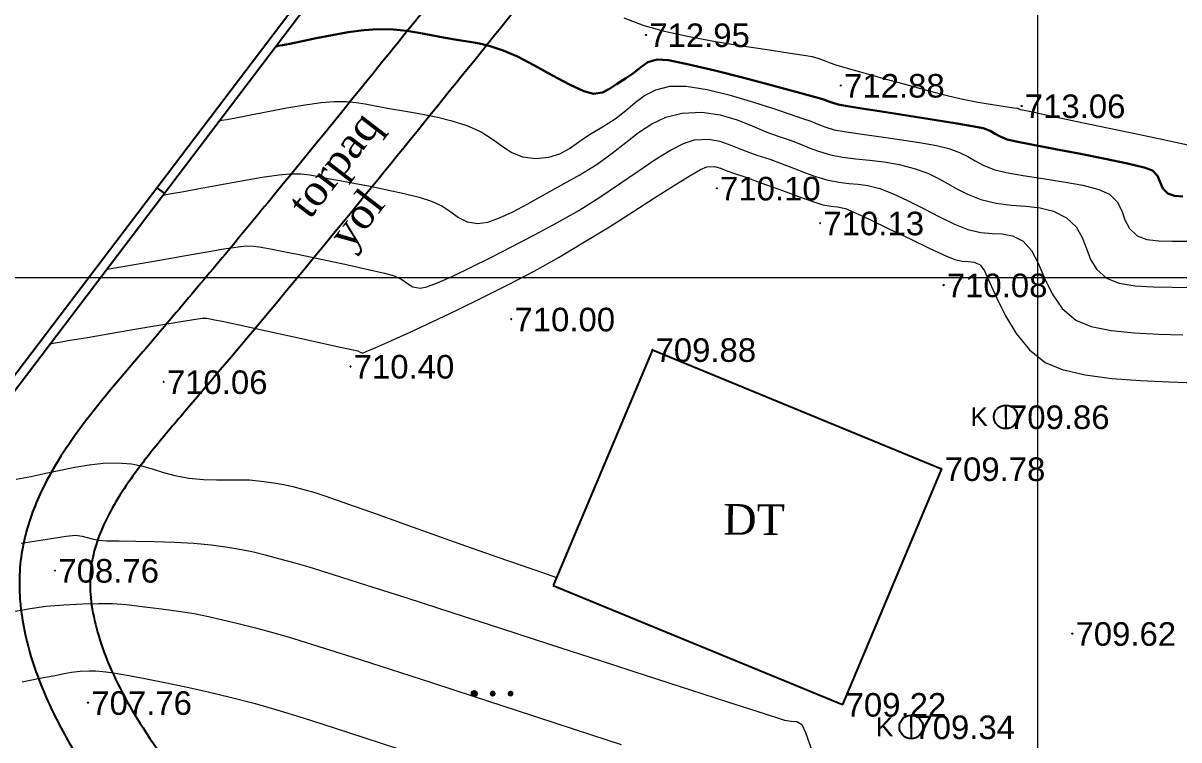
# Model space of a CAD drawing. Header units: feet. Extents: x 3381 to 1374491, y 675186 to 8751562.
# Drawn here: x 675226.35 to 675275.42, y 4376004.43 to 4376034.85 of the extents above; entities that cross this region are included whole.
import ezdxf
from ezdxf.enums import TextEntityAlignment as Align

# ---------------------------------------------------------------- set-up
doc = ezdxf.new("R2010")
doc.units = ezdxf.units.FT
doc.header["$MEASUREMENT"] = 0
doc.header["$PDMODE"] = 34
doc.header["$PDSIZE"] = 0.01
doc.layers.get('0').update_dxf_attribs({"linetype": 'CONTINUOUS'})
for name, color, linetype in [('0_Point_Height', 2, 'CONTINUOUS'), ('0_Point_Point', 7, 'CONTINUOUS'), ('col bitkisi', 7, 'CONTINUOUS'), ('Lep-Stolb', 7, 'CONTINUOUS'), ('polygon', 5, 'CONTINUOUS'), ('Yazilar', 7, 'CONTINUOUS')]:
    doc.layers.add(name, color=color, linetype=linetype)
for name, color, linetype, lineweight in [('ANA HORIZONTAL', 24, 'CONTINUOUS', 30), ('HORIZANTAL', 24, 'CONTINUOUS', 13), ('km setka', 170, 'CONTINUOUS', 15)]:
    doc.layers.add(name, color=color, linetype=linetype, lineweight=lineweight)
doc.styles.get("Standard").update_dxf_attribs({"font": 'arial.ttf', "height": 2.5})

msp = doc.modelspace()

# ---------------------------------------------------------------- hatches: boundary and pattern name
at = {"layer": 'col bitkisi', "ltscale": 1.5}
h = msp.add_hatch(color=256, dxfattribs=at)
edge = h.paths.add_edge_path()
edge.add_arc((675245.509, 4376006.394), 0.125, 0, 360)
h = msp.add_hatch(color=256, dxfattribs=at)
edge = h.paths.add_edge_path()
edge.add_arc((675246.291, 4376006.394), 0.125, 0, 360)
h = msp.add_hatch(color=256, dxfattribs=at)
edge = h.paths.add_edge_path()
edge.add_arc((675247.05, 4376006.394), 0.125, 0, 360)

# ---------------------------------------------------------------- linework, layer by layer
at = {"linetype": 'Continuous'}
for p, q in [((675256.069, 4376059.526, 716.528), (675219.861, 4376011.826, 708.969)), ((675256.388, 4376059.284, 716.528), (675220.242, 4376011.666, 708.982)), ((675232.035, 4376027.864, -710.059), (675232.35, 4376027.617, -710.059)), ((675253.069, 4376020.987, 709.876), (675248.862, 4376010.986, 709.322)), ((675253.069, 4376020.987, 709.876), (675265.346, 4376015.931, 709.777)), ((675265.346, 4376015.931, 709.777), (675261.139, 4376005.93, 709.223)), ((675248.862, 4376010.986, 709.322), (675261.139, 4376005.93, 709.223))]:
    msp.add_line(p, q, dxfattribs=at)
for points, knots in [([(675269.972, 4376077.97), (675271.793, 4376074.5), (675278.099, 4376062.482), (675287.996, 4376044.5), (675301.991, 4376025.236), (675312.762, 4376005.038), (675323.725, 4375987.152), (675332.853, 4375969.749), (675346.268, 4375951.228), (675362.867, 4375936.939), (675374.402, 4375922.102), (675382.333, 4375911.619), (675393.651, 4375899.701), (675401.9, 4375889.009), (675406.344, 4375883.249)], [0, 0, 0, 0, 11.75951, 40.72321, 61.46233, 83.054979, 109.290717, 124.392744, 141.962718, 177.533008, 189.558821, 198.276488, 216.955448, 238.768866, 238.768866, 238.768866, 238.768866]), ([(675274.73, 4376057.44), (675270.79, 4376053.677), (675270.261, 4376053.626), (675268.672, 4376053.466), (675267.609, 4376053.35), (675264.657, 4376052.943), (675262.78, 4376052.589), (675260.002, 4376051.711), (675259.051, 4376051.34), (675257.56, 4376050.602), (675257, 4376050.286), (675255.84, 4376049.531), (675255.252, 4376049.084), (675254.137, 4376048.134), (675253.607, 4376047.631), (675252.365, 4376046.359), (675251.675, 4376045.573), (675250.564, 4376044.255), (675250.13, 4376043.725), (675249.274, 4376042.678), (675248.849, 4376042.158), (675247.583, 4376040.603), (675246.75, 4376039.575), (675244.27, 4376036.507), (675242.643, 4376034.484), (675239.734, 4376030.889), (675238.458, 4376029.318), (675236.422, 4376026.84), (675235.681, 4376025.942), (675234.248, 4376024.22), (675233.559, 4376023.398), (675232.331, 4376021.944), (675231.796, 4376021.315), (675230.427, 4376019.713), (675229.554, 4376018.708), (675228.122, 4376016.767), (675227.535, 4376015.857), (675226.77, 4376014.203), (675226.521, 4376013.5), (675226.287, 4376012.378), (675226.233, 4376011.984), (675226.185, 4376011.19), (675226.19, 4376010.795), (675226.31, 4376009.195), (675226.625, 4376008.022), (675227.338, 4376006.178), (675227.674, 4376005.471), (675228.4, 4376004.135), (675228.791, 4376003.503), (675230.079, 4376001.58), (675231.026, 4376000.387), (675232.49, 4375998.453), (675233.041, 4375997.702), (675234.042, 4375996.171), (675234.49, 4375995.394), (675235.16, 4375993.923), (675235.401, 4375993.237), (675235.746, 4375991.801), (675235.851, 4375991.059), (675235.929, 4375989.462), (675235.883, 4375988.608), (675235.619, 4375986.928), (675235.402, 4375986.097), (675234.607, 4375983.863), (675233.875, 4375982.511), (675232.402, 4375980.364), (675231.748, 4375979.535), (675230.357, 4375977.928), (675229.619, 4375977.145), (675228.117, 4375975.593), (675227.355, 4375974.824), (675226.033, 4375973.439), (675225.469, 4375972.831), (675224.374, 4375971.579), (675223.845, 4375970.94), (675222.306, 4375968.993), (675221.34, 4375967.656), (675219.641, 4375965.192), (675218.893, 4375964.071), (675217.424, 4375961.802), (675216.705, 4375960.656), (675214.604, 4375957.181), (675213.278, 4375954.818), (675210.882, 4375950.129), (675209.803, 4375947.808), (675208.139, 4375943.783), (675207.503, 4375942.1), (675206.344, 4375938.694), (675205.822, 4375936.977), (675204.809, 4375933.348), (675204.327, 4375931.436), (675203.543, 4375928.143), (675203.228, 4375926.766), (675202.615, 4375924.002), (675202.319, 4375922.614), (675201.895, 4375920.441), (675201.749, 4375919.666), (675201.511, 4375918.266), (675201.415, 4375917.647), (675201.175, 4375915.683), (675201.1, 4375914.339), (675201.102, 4375911.322), (675201.224, 4375909.651), (675201.664, 4375906.359), (675201.98, 4375904.74), (675202.62, 4375902.024), (675202.913, 4375900.916), (675203.478, 4375898.918), (675203.744, 4375898.025), (675204.237, 4375896.411), (675204.463, 4375895.68), (675204.959, 4375894.207), (675205.228, 4375893.467), (675205.684, 4375892.376), (675205.841, 4375892.023), (675206.343, 4375890.969), (675206.704, 4375890.308), (675207.385, 4375889.038), (675207.705, 4375888.429), (675208.104, 4375887.527), (675208.225, 4375887.223), (675208.412, 4375886.669), (675208.482, 4375886.422), (675208.605, 4375885.898), (675208.657, 4375885.624), (675208.791, 4375884.788), (675208.854, 4375884.197), (675206.669, 4375879.784)], [0, 0, 0, 0, 1.504182, 1.504182, 4.512547, 4.512547, 9.897023, 9.897023, 12.795834, 12.795834, 14.604059, 14.604059, 16.662244, 16.662244, 18.72043, 18.72043, 21.69221, 21.69221, 23.690537, 23.690537, 25.688865, 25.688865, 29.68552, 29.68552, 37.678831, 37.678831, 43.858623, 43.858623, 47.338723, 47.338723, 50.479181, 50.479181, 52.843093, 52.843093, 56.452422, 56.452422, 59.343353, 59.343353, 61.301717, 61.301717, 62.310714, 62.310714, 63.319712, 63.319712, 66.426739, 66.426739, 68.50177, 68.50177, 70.576802, 70.576802, 75.092259, 75.092259, 77.984383, 77.984383, 80.876507, 80.876507, 83.368148, 83.368148, 85.859789, 85.859789, 88.693846, 88.693846, 91.527902, 91.527902, 96.504404, 96.504404, 99.813748, 99.813748, 103.123092, 103.123092, 106.359907, 106.359907, 108.778682, 108.778682, 111.197456, 111.197456, 116.035005, 116.035005, 120.025858, 120.025858, 124.016711, 124.016711, 131.998417, 131.998417, 139.538843, 139.538843, 144.840516, 144.840516, 150.142189, 150.142189, 155.992549, 155.992549, 160.212599, 160.212599, 164.43265, 164.43265, 166.77754, 166.77754, 168.584028, 168.584028, 172.423705, 172.423705, 177.221179, 177.221179, 182.018653, 182.018653, 185.384546, 185.384546, 188.140377, 188.140377, 190.397291, 190.397291, 192.654204, 192.654204, 193.73589, 193.73589, 195.899262, 195.899262, 198.062634, 198.062634, 199.190084, 199.190084, 200.13488, 200.13488, 201.079676, 201.079676, 202.923933, 202.923933, 202.923933, 202.923933]), ([(675278.632, 4376050.97), (675271.07, 4376050.69), (675270.541, 4376050.639), (675268.963, 4376050.48), (675267.926, 4376050.366), (675265.126, 4376049.978), (675263.418, 4376049.647), (675261, 4376048.879), (675260.192, 4376048.56), (675258.943, 4376047.938), (675258.474, 4376047.67), (675257.326, 4376046.912), (675256.655, 4376046.366), (675255.344, 4376045.142), (675254.707, 4376044.465), (675253.444, 4376043.03), (675252.818, 4376042.271), (675250.67, 4376039.65), (675249.192, 4376037.824), (675246.264, 4376034.199), (675244.815, 4376032.398), (675240.428, 4376026.976), (675237.451, 4376023.334), (675233.732, 4376018.961), (675233.248, 4376018.398), (675232.306, 4376017.289), (675231.85, 4376016.739), (675230.862, 4376015.45), (675230.365, 4376014.715), (675229.679, 4376013.396), (675229.452, 4376012.81), (675229.263, 4376011.97), (675229.224, 4376011.71), (675229.188, 4376011.181), (675229.19, 4376010.905), (675229.274, 4376009.795), (675229.505, 4376008.893), (675230.056, 4376007.466), (675230.301, 4376006.938), (675230.838, 4376005.918), (675231.132, 4376005.423), (675232.216, 4376003.743), (675233.108, 4376002.596), (675234.627, 4376000.605), (675235.24, 4375999.79), (675236.409, 4375998.054), (675236.965, 4375997.136), (675237.711, 4375995.582), (675237.958, 4375994.986), (675238.368, 4375993.752), (675238.529, 4375993.121), (675238.886, 4375991.207), (675238.955, 4375989.901), (675238.785, 4375987.5), (675238.584, 4375986.405), (675237.982, 4375984.295), (675237.581, 4375983.276), (675236.626, 4375981.337), (675236.075, 4375980.416), (675234.694, 4375978.4), (675233.831, 4375977.336), (675232.046, 4375975.329), (675231.126, 4375974.384), (675229.46, 4375972.678), (675228.71, 4375971.912), (675227.533, 4375970.637), (675227.088, 4375970.133), (675226.216, 4375969.098), (675225.79, 4375968.569), (675224.536, 4375966.952), (675223.731, 4375965.836), (675222.205, 4375963.627), (675221.478, 4375962.54), (675220.057, 4375960.351), (675219.362, 4375959.246), (675217.332, 4375955.903), (675216.052, 4375953.635), (675213.675, 4375949.019), (675212.579, 4375946.672), (675210.925, 4375942.668), (675210.308, 4375941.034), (675209.186, 4375937.727), (675208.677, 4375936.05), (675207.679, 4375932.468), (675207.2, 4375930.558), (675206.429, 4375927.304), (675206.122, 4375925.965), (675205.531, 4375923.292), (675205.248, 4375921.957), (675204.833, 4375919.831), (675204.683, 4375919.036), (675204.45, 4375917.648), (675204.361, 4375917.05), (675204.224, 4375915.857), (675204.174, 4375915.257), (675204.08, 4375913.448), (675204.089, 4375912.233), (675204.278, 4375909.099), (675204.558, 4375907.191), (675205.348, 4375903.383), (675205.855, 4375901.484), (675206.601, 4375898.944), (675206.795, 4375898.303), (675207.188, 4375897.025), (675207.386, 4375896.396), (675207.781, 4375895.233), (675207.976, 4375894.697), (675208.327, 4375893.823), (675208.475, 4375893.479), (675208.757, 4375892.872), (675208.889, 4375892.606), (675209.168, 4375892.062), (675209.315, 4375891.787), (675209.766, 4375890.946), (675210.082, 4375890.367), (675210.607, 4375889.295), (675210.824, 4375888.815), (675211.143, 4375887.972), (675211.261, 4375887.619), (675211.458, 4375886.9), (675211.536, 4375886.543), (675211.73, 4375885.484), (675211.807, 4375884.796), (675211.885, 4375884.054), (675211.894, 4375883.973), (675213.628, 4375879.661)], [0, 0, 0, 0, 1.519576, 1.519576, 4.558728, 4.558728, 9.930594, 9.930594, 12.837598, 12.837598, 14.698947, 14.698947, 17.596272, 17.596272, 20.493598, 20.493598, 23.430765, 23.430765, 30.540606, 30.540606, 37.650448, 37.650448, 51.870131, 51.870131, 53.943342, 53.943342, 56.016553, 56.016553, 58.839775, 58.839775, 61.186701, 61.186701, 62.257023, 62.257023, 63.327345, 63.327345, 66.426341, 66.426341, 68.26825, 68.26825, 70.110159, 70.110159, 74.62153, 74.62153, 77.595, 77.595, 80.568471, 80.568471, 82.304355, 82.304355, 84.04024, 84.04024, 87.512009, 87.512009, 90.504027, 90.504027, 93.496045, 93.496045, 96.488063, 96.488063, 100.372173, 100.372173, 104.256283, 104.256283, 107.517701, 107.517701, 109.618427, 109.618427, 111.719153, 111.719153, 115.920605, 115.920605, 119.858792, 119.858792, 123.796978, 123.796978, 131.673352, 131.673352, 139.553481, 139.553481, 144.894421, 144.894421, 150.235361, 150.235361, 156.190392, 156.190392, 160.321983, 160.321983, 164.453574, 164.453574, 166.899961, 166.899961, 168.797126, 168.797126, 170.694291, 170.694291, 174.488621, 174.488621, 180.488906, 180.488906, 186.48919, 186.48919, 188.508696, 188.508696, 190.528201, 190.528201, 192.322947, 192.322947, 193.52533, 193.52533, 194.478712, 194.478712, 195.432094, 195.432094, 197.338858, 197.338858, 198.784376, 198.784376, 199.759029, 199.759029, 200.733681, 200.733681, 202.682985, 202.682985, 202.923933, 202.923933, 202.923933, 202.923933])]:
    msp.add_open_spline(points, degree=3, knots=knots, dxfattribs=at)
at = {"layer": '0_Point_Point'}
for p in [(675252.802, 4376034.35, 712.954), (675261.074, 4376032.206, 712.882), (675268.747, 4376031.336, 713.057), (675255.808, 4376027.841, 710.101), (675260.198, 4376026.36, 710.135), (675265.436, 4376023.733, 710.075), (675247.08, 4376022.285, 710), (675253.069, 4376020.987, 709.876), (675240.252, 4376020.28, 710.397), (675232.322, 4376019.625, 710.059), (675268.074, 4376018.139, 709.857), (675265.346, 4376015.931, 709.777), (675227.715, 4376011.618, 708.757), (675270.899, 4376008.939, 709.616), (675229.112, 4376006.006, 707.764), (675261.139, 4376005.93, 709.223), (675264.058, 4376004.977, 709.337)]:
    msp.add_point(p, dxfattribs=at)
at = {"layer": 'ANA HORIZONTAL', "color": 16, "lineweight": 30, "elevation": 712.5}
msp.add_lwpolyline([(675237.094, 4376033.866), (675237.178, 4376033.881), (675237.363, 4376033.915), (675237.675, 4376033.977), (675238.144, 4376034.075), (675238.791, 4376034.21), (675239.475, 4376034.345), (675240.16, 4376034.463), (675240.814, 4376034.55), (675241.403, 4376034.59), (675242.083, 4376034.58), (675242.644, 4376034.528), (675243.152, 4376034.445), (675243.673, 4376034.341), (675244.274, 4376034.228), (675244.853, 4376034.134), (675245.316, 4376034.061), (675245.736, 4376033.981), (675246.187, 4376033.867), (675246.742, 4376033.69), (675247.35, 4376033.428), (675248.071, 4376033.053), (675248.829, 4376032.635), (675249.549, 4376032.248), (675250.155, 4376031.963), (675250.574, 4376031.852), (675250.955, 4376031.908), (675251.254, 4376032.056), (675251.55, 4376032.262), (675251.923, 4376032.496), (675252.29, 4376032.742), (675252.579, 4376032.986), (675252.879, 4376033.189), (675253.28, 4376033.314), (675253.758, 4376033.273), (675254.618, 4376033.101), (675255.729, 4376032.839), (675256.955, 4376032.528), (675258.164, 4376032.208), (675259.222, 4376031.921), (675259.995, 4376031.707), (675260.351, 4376031.606), (675260.566, 4376031.531), (675260.735, 4376031.462), (675260.952, 4376031.393), (675261.276, 4376031.336), (675261.965, 4376031.227), (675262.899, 4376031.082), (675263.961, 4376030.918), (675265.033, 4376030.751), (675265.995, 4376030.596), (675266.729, 4376030.469), (675267.117, 4376030.387), (675267.408, 4376030.275), (675267.624, 4376030.156), (675267.84, 4376030.035), (675268.129, 4376029.916), (675268.512, 4376029.826), (675269.235, 4376029.683), (675270.183, 4376029.503), (675271.243, 4376029.302), (675272.3, 4376029.095), (675273.24, 4376028.899), (675273.947, 4376028.729), (675274.309, 4376028.601), (675274.523, 4376028.367), (675274.633, 4376028.101), (675274.745, 4376027.839), (675274.961, 4376027.621), (675275.241, 4376027.522), (675275.588, 4376027.494)], dxfattribs=at)
at = {"layer": 'col bitkisi', "lineweight": 13, "ltscale": 1.5}
msp.add_circle((675245.509, 4376006.394), 0.125, dxfattribs=at)
at = {"layer": 'HORIZANTAL', "color": 16, "linetype": 'Continuous', "lineweight": 20}
for points, elevation in [([(675251.852, 4376035.073), (675252.708, 4376034.756), (675253.586, 4376034.512), (675254.628, 4376034.283), (675255.753, 4376034.073), (675256.883, 4376033.886), (675257.938, 4376033.725), (675258.838, 4376033.593), (675259.504, 4376033.493), (675259.858, 4376033.429), (675260.142, 4376033.345), (675260.36, 4376033.265), (675260.577, 4376033.182), (675260.86, 4376033.087), (675261.246, 4376032.974), (675261.945, 4376032.775), (675262.847, 4376032.521), (675263.839, 4376032.247), (675264.81, 4376031.983), (675265.65, 4376031.763), (675266.248, 4376031.619), (675266.882, 4376031.495), (675267.506, 4376031.391), (675268.047, 4376031.311), (675268.43, 4376031.259), (675268.58, 4376031.239), (675268.632, 4376031.215), (675268.684, 4376031.191), (675269.007, 4376031.122), (675269.848, 4376030.946), (675271.035, 4376030.696), (675272.397, 4376030.409), (675273.76, 4376030.121), (675274.953, 4376029.866), (675275.803, 4376029.682)], 713), ([(675234.698, 4376030.711), (675234.795, 4376030.727), (675235.01, 4376030.766), (675235.383, 4376030.837), (675235.952, 4376030.947), (675236.739, 4376031.1), (675237.551, 4376031.252), (675238.329, 4376031.386), (675239.013, 4376031.482), (675239.543, 4376031.525), (675240.072, 4376031.519), (675240.493, 4376031.482), (675240.879, 4376031.419), (675241.299, 4376031.335), (675241.826, 4376031.237), (675242.331, 4376031.155), (675242.847, 4376031.073), (675243.383, 4376030.979), (675243.948, 4376030.86), (675244.55, 4376030.705), (675245.199, 4376030.502), (675245.797, 4376030.237), (675246.277, 4376029.933), (675246.694, 4376029.628), (675247.104, 4376029.361), (675247.56, 4376029.173), (675248.12, 4376029.101), (675248.681, 4376029.155), (675249.141, 4376029.304), (675249.549, 4376029.529), (675249.954, 4376029.809), (675250.406, 4376030.124), (675250.954, 4376030.454), (675251.497, 4376030.796), (675251.938, 4376031.147), (675252.333, 4376031.483), (675252.739, 4376031.782), (675253.211, 4376032.02), (675253.807, 4376032.173), (675254.51, 4376032.174), (675255.399, 4376032.029), (675256.38, 4376031.787), (675257.364, 4376031.497), (675258.257, 4376031.207), (675258.968, 4376030.966), (675259.404, 4376030.822), (675259.796, 4376030.689), (675260.096, 4376030.566), (675260.398, 4376030.448), (675260.793, 4376030.329), (675261.214, 4376030.248), (675261.877, 4376030.149), (675262.691, 4376030.035), (675263.566, 4376029.912), (675264.412, 4376029.785), (675265.138, 4376029.658), (675265.654, 4376029.536), (675266.111, 4376029.366), (675266.459, 4376029.188), (675266.772, 4376029.005), (675267.119, 4376028.822), (675267.573, 4376028.641), (675268.086, 4376028.516), (675268.807, 4376028.39), (675269.648, 4376028.26), (675270.523, 4376028.121), (675271.345, 4376027.967), (675272.026, 4376027.794), (675272.479, 4376027.597), (675272.809, 4376027.267), (675272.996, 4376026.89), (675273.136, 4376026.5), (675273.324, 4376026.134), (675273.658, 4376025.827), (675274.07, 4376025.668), (675274.569, 4376025.606), (675275.145, 4376025.596), (675275.79, 4376025.594)], 712), ([(675232.303, 4376027.555), (675232.411, 4376027.574), (675232.657, 4376027.617), (675233.09, 4376027.696), (675233.761, 4376027.82), (675234.686, 4376027.991), (675235.627, 4376028.16), (675236.497, 4376028.308), (675237.211, 4376028.415), (675237.683, 4376028.459), (675238.159, 4376028.45), (675238.531, 4376028.406), (675238.903, 4376028.335), (675239.377, 4376028.246), (675239.801, 4376028.17), (675240.39, 4376028.061), (675241.082, 4376027.926), (675241.817, 4376027.774), (675242.532, 4376027.616), (675243.166, 4376027.459), (675243.656, 4376027.313), (675244.136, 4376027.091), (675244.508, 4376026.836), (675244.84, 4376026.597), (675245.203, 4376026.419), (675245.666, 4376026.349), (675246.088, 4376026.41), (675246.585, 4376026.582), (675247.152, 4376026.844), (675247.782, 4376027.177), (675248.468, 4376027.562), (675249.205, 4376027.98), (675249.986, 4376028.411), (675250.725, 4376028.86), (675251.364, 4376029.325), (675251.94, 4376029.782), (675252.488, 4376030.207), (675253.046, 4376030.573), (675253.649, 4376030.857), (675254.334, 4376031.033), (675255.169, 4376031.071), (675255.95, 4376030.957), (675256.673, 4376030.744), (675257.335, 4376030.484), (675257.93, 4376030.23), (675258.457, 4376030.037), (675258.965, 4376029.869), (675259.362, 4376029.712), (675259.723, 4376029.562), (675260.121, 4376029.415), (675260.633, 4376029.265), (675261.149, 4376029.162), (675261.704, 4376029.091), (675262.292, 4376029.031), (675262.906, 4376028.958), (675263.542, 4376028.85), (675264.192, 4376028.685), (675264.766, 4376028.477), (675265.217, 4376028.26), (675265.607, 4376028.038), (675265.997, 4376027.812), (675266.447, 4376027.587), (675267.018, 4376027.366), (675267.668, 4376027.207), (675268.307, 4376027.13), (675268.931, 4376027.082), (675269.533, 4376027.012), (675270.108, 4376026.867), (675270.65, 4376026.593), (675271.066, 4376026.202), (675271.322, 4376025.756), (675271.498, 4376025.288), (675271.676, 4376024.824), (675271.935, 4376024.396), (675272.355, 4376024.033), (675272.891, 4376023.819), (675273.564, 4376023.704), (675274.334, 4376023.656), (675275.158, 4376023.641), (675275.997, 4376023.627)], 711.5), ([(675229.908, 4376024.4), (675230.012, 4376024.418), (675230.248, 4376024.459), (675230.666, 4376024.532), (675231.318, 4376024.647), (675232.228, 4376024.809), (675233.174, 4376024.976), (675234.082, 4376025.133), (675234.877, 4376025.265), (675235.482, 4376025.357), (675235.823, 4376025.394), (675236.134, 4376025.388), (675236.377, 4376025.359), (675236.62, 4376025.313), (675236.929, 4376025.254), (675237.343, 4376025.175), (675238.081, 4376025.024), (675239.014, 4376024.83), (675240.013, 4376024.617), (675240.948, 4376024.411), (675241.691, 4376024.238), (675242.113, 4376024.125), (675242.43, 4376023.969), (675242.67, 4376023.796), (675242.906, 4376023.656), (675243.212, 4376023.598), (675243.498, 4376023.661), (675243.971, 4376023.841), (675244.601, 4376024.118), (675245.355, 4376024.476), (675246.205, 4376024.898), (675247.119, 4376025.366), (675248.066, 4376025.862), (675249.017, 4376026.369), (675249.944, 4376026.902), (675250.834, 4376027.466), (675251.678, 4376028.033), (675252.466, 4376028.574), (675253.188, 4376029.059), (675253.834, 4376029.46), (675254.395, 4376029.747), (675254.861, 4376029.892), (675255.45, 4376029.924), (675255.938, 4376029.84), (675256.396, 4376029.675), (675256.896, 4376029.467), (675257.51, 4376029.252), (675258.064, 4376029.072), (675258.576, 4376028.882), (675259.06, 4376028.692), (675259.528, 4376028.509), (675259.995, 4376028.342), (675260.474, 4376028.201), (675260.992, 4376028.095), (675261.414, 4376028.048), (675261.802, 4376028.018), (675262.219, 4376027.961), (675262.729, 4376027.833), (675263.269, 4376027.625), (675263.9, 4376027.325), (675264.578, 4376026.978), (675265.26, 4376026.627), (675265.903, 4376026.317), (675266.463, 4376026.091), (675267.017, 4376025.963), (675267.492, 4376025.929), (675267.927, 4376025.91), (675268.357, 4376025.823), (675268.82, 4376025.59), (675269.174, 4376025.207), (675269.456, 4376024.66), (675269.725, 4376024.021), (675270.041, 4376023.358), (675270.464, 4376022.741), (675271.053, 4376022.24), (675271.698, 4376021.976), (675272.549, 4376021.803), (675273.531, 4376021.7), (675274.571, 4376021.645), (675275.597, 4376021.618)], 711), ([(675227.513, 4376021.245), (675227.627, 4376021.264), (675227.889, 4376021.309), (675228.357, 4376021.389), (675229.093, 4376021.515), (675230.123, 4376021.692), (675231.189, 4376021.875), (675232.199, 4376022.047), (675233.059, 4376022.191), (675233.678, 4376022.291), (675233.963, 4376022.329), (675234.148, 4376022.322), (675234.296, 4376022.299), (675234.481, 4376022.263), (675234.806, 4376022.196), (675235.521, 4376022.042), (675236.494, 4376021.831), (675237.591, 4376021.592), (675238.68, 4376021.354), (675239.628, 4376021.146), (675240.302, 4376020.998), (675240.57, 4376020.937), (675240.665, 4376020.885), (675240.758, 4376020.847), (675240.917, 4376020.91), (675241.335, 4376021.09), (675241.97, 4376021.372), (675242.781, 4376021.739), (675243.727, 4376022.177), (675244.768, 4376022.67), (675245.862, 4376023.203), (675246.969, 4376023.76), (675248.049, 4376024.327), (675249.115, 4376024.924), (675250.19, 4376025.562), (675251.244, 4376026.212), (675252.246, 4376026.846), (675253.164, 4376027.434), (675253.968, 4376027.948), (675254.627, 4376028.358), (675255.11, 4376028.636), (675255.388, 4376028.751), (675255.706, 4376028.76), (675255.967, 4376028.695), (675256.232, 4376028.587), (675256.564, 4376028.467), (675256.991, 4376028.323), (675257.673, 4376028.078), (675258.477, 4376027.784), (675259.273, 4376027.495), (675259.929, 4376027.262), (675260.314, 4376027.137), (675260.655, 4376027.077), (675260.931, 4376027.054), (675261.266, 4376026.982), (675261.626, 4376026.83), (675262.282, 4376026.525), (675263.117, 4376026.126), (675264.014, 4376025.694), (675264.856, 4376025.292), (675265.526, 4376024.979), (675265.908, 4376024.817), (675266.22, 4376024.751), (675266.482, 4376024.739), (675266.728, 4376024.708), (675266.991, 4376024.586), (675267.173, 4376024.331), (675267.403, 4376023.835), (675267.696, 4376023.176), (675268.064, 4376022.431), (675268.521, 4376021.676), (675269.078, 4376020.989), (675269.75, 4376020.446), (675270.471, 4376020.145), (675271.441, 4376019.925), (675272.575, 4376019.773), (675273.789, 4376019.676), (675275.001, 4376019.62), (675276.127, 4376019.591)], 710.5), ([(675226.052, 4376015.494), (675226.684, 4376015.611), (675227.312, 4376015.744), (675227.934, 4376015.879), (675228.549, 4376016.005), (675229.157, 4376016.107), (675229.755, 4376016.172), (675230.344, 4376016.187), (675230.949, 4376016.14), (675231.441, 4376016.043), (675231.875, 4376015.916), (675232.308, 4376015.777), (675232.796, 4376015.646), (675233.395, 4376015.542), (675234.018, 4376015.484), (675234.559, 4376015.464), (675235.046, 4376015.465), (675235.507, 4376015.47), (675235.968, 4376015.46), (675236.457, 4376015.417), (675236.992, 4376015.342), (675237.415, 4376015.265), (675237.799, 4376015.177), (675238.216, 4376015.067), (675238.739, 4376014.926), (675239.213, 4376014.772), (675240.12, 4376014.454), (675241.382, 4376014.004), (675242.921, 4376013.455), (675244.657, 4376012.838), (675246.511, 4376012.186), (675248.406, 4376011.53), (675249.006, 4376011.327)], 709.5), ([(675226.273, 4376012.777), (675227.371, 4376012.951), (675228.179, 4376013.07), (675228.575, 4376013.112), (675228.856, 4376013.083), (675229.073, 4376013.024), (675229.29, 4376012.957), (675229.573, 4376012.901), (675229.894, 4376012.884), (675230.435, 4376012.874), (675231.135, 4376012.865), (675231.936, 4376012.851), (675232.777, 4376012.824), (675233.598, 4376012.778), (675234.341, 4376012.707), (675235.051, 4376012.608), (675235.626, 4376012.511), (675236.133, 4376012.404), (675236.636, 4376012.28), (675237.202, 4376012.129), (675237.896, 4376011.942), (675238.482, 4376011.769), (675239.52, 4376011.446), (675240.932, 4376010.998), (675242.639, 4376010.453), (675244.563, 4376009.835), (675246.626, 4376009.17), (675248.747, 4376008.484), (675250.85, 4376007.803), (675252.856, 4376007.153), (675254.686, 4376006.559), (675256.261, 4376006.049), (675257.504, 4376005.646), (675258.334, 4376005.378), (675258.676, 4376005.269), (675258.964, 4376005.226), (675259.2, 4376005.204), (675259.417, 4376005.088), (675259.571, 4376004.749), (675259.842, 4376003.979)], 709), ([(675226.021, 4376009.897), (675226.65, 4376010.008), (675227.33, 4376010.1), (675228.077, 4376010.166), (675228.893, 4376010.21), (675229.561, 4376010.225), (675230.154, 4376010.212), (675230.747, 4376010.169), (675231.413, 4376010.097), (675232.226, 4376009.996), (675232.956, 4376009.895), (675233.61, 4376009.788), (675234.225, 4376009.668), (675234.839, 4376009.531), (675235.489, 4376009.37), (675236.215, 4376009.181), (675237.052, 4376008.957), (675237.793, 4376008.742), (675238.906, 4376008.399), (675240.311, 4376007.953), (675241.931, 4376007.432), (675243.687, 4376006.863), (675245.499, 4376006.272), (675247.289, 4376005.687), (675248.978, 4376005.135), (675250.488, 4376004.642), (675251.739, 4376004.235)], 708.5), ([(675226.312, 4376006.899), (675226.993, 4376007.029), (675227.393, 4376007.103), (675227.787, 4376007.18), (675228.097, 4376007.247), (675228.402, 4376007.302), (675228.78, 4376007.34), (675229.153, 4376007.358), (675229.446, 4376007.355), (675229.739, 4376007.331), (675230.11, 4376007.285), (675230.431, 4376007.237), (675230.934, 4376007.15), (675231.592, 4376007.026), (675232.377, 4376006.869), (675233.259, 4376006.683), (675234.211, 4376006.469), (675235.204, 4376006.231), (675236.209, 4376005.973), (675237.13, 4376005.71), (675238.251, 4376005.366), (675239.516, 4376004.961), (675240.868, 4376004.519), (675242.25, 4376004.061)], 708)]:
    msp.add_lwpolyline(points, dxfattribs=dict(at, elevation=elevation))
at = {"layer": 'km setka', "flags": 128}
for points in [[(675269.419, 4376155.847), (675269.419, 4375700.062)], [(675069.612, 4376024.058), (675546.772, 4376024.058)]]:
    msp.add_lwpolyline(points, dxfattribs=at)
at = {"layer": 'polygon', "color": 6}
for p, q in [((675268.074, 4376018.139, 709.857), (675268.074, 4376018.639, 709.857)), ((675268.074, 4376018.639, 709.857), (675268.074, 4376017.639, 709.857)), ((675264.058, 4376004.977, 709.337), (675264.058, 4376005.477, 709.337)), ((675264.058, 4376005.477, 709.337), (675264.058, 4376004.477, 709.337))]:
    msp.add_line(p, q, dxfattribs=at)
for centre in [(675268.074, 4376018.139, 709.857), (675264.058, 4376004.977, 709.337)]:
    msp.add_circle(centre, 0.5, dxfattribs=at)

# ---------------------------------------------------------------- texts
at = {"layer": '0_Point_Height', "color": 0}
for s, p in [('712.95', (675252.938, 4376033.836, 712.954)), ('712.88', (675261.21, 4376031.692, 712.882)), ('713.06', (675268.883, 4376030.822, 713.057)), ('710.10', (675255.944, 4376027.327, 710.101)), ('710.13', (675260.334, 4376025.846, 710.135)), ('710.08', (675265.572, 4376023.219, 710.075)), ('710.00', (675247.216, 4376021.771, 710)), ('709.88', (675253.205, 4376020.473, 709.876)), ('710.40', (675240.388, 4376019.766, 710.397)), ('710.06', (675232.458, 4376019.111, 710.059)), ('709.86', (675268.21, 4376017.625, 709.857)), ('709.78', (675265.482, 4376015.417, 709.777)), ('708.76', (675227.851, 4376011.104, 708.757)), ('709.62', (675271.035, 4376008.425, 709.616)), ('707.76', (675229.248, 4376005.492, 707.764)), ('709.22', (675261.275, 4376005.416, 709.223)), ('709.34', (675264.194, 4376004.463, 709.337))]:
    msp.add_text(s, height=1, dxfattribs=at).set_placement(p)
at = {"layer": 'Lep-Stolb', "color": 6}
for p in [(675266.946, 4376018.146, 709.857), (675262.93, 4376004.984, 709.337)]:
    msp.add_text('K', height=0.8, dxfattribs=at).set_placement(p, align=Align.MIDDLE_CENTER)
at = {"layer": 'Yazilar', "char_height": 1.3, "width": 0.10588, "attachment_point": 1}
for s, insert, rotation in [('{\\fTimes New Roman|b0|i0|c0|p18;torpaq\\fTimes New Roman|b0|i0|c238|p18; yol}', (675237.49, 4376027.28), 52.3818), ('{\\fTimes New Roman|b0|i0|c0|p18;DT}', (675256.082, 4376014.44), 359.7512)]:
    msp.add_mtext(s, dxfattribs=dict(at, insert=insert, rotation=rotation))

doc.saveas('drawing.dxf')
